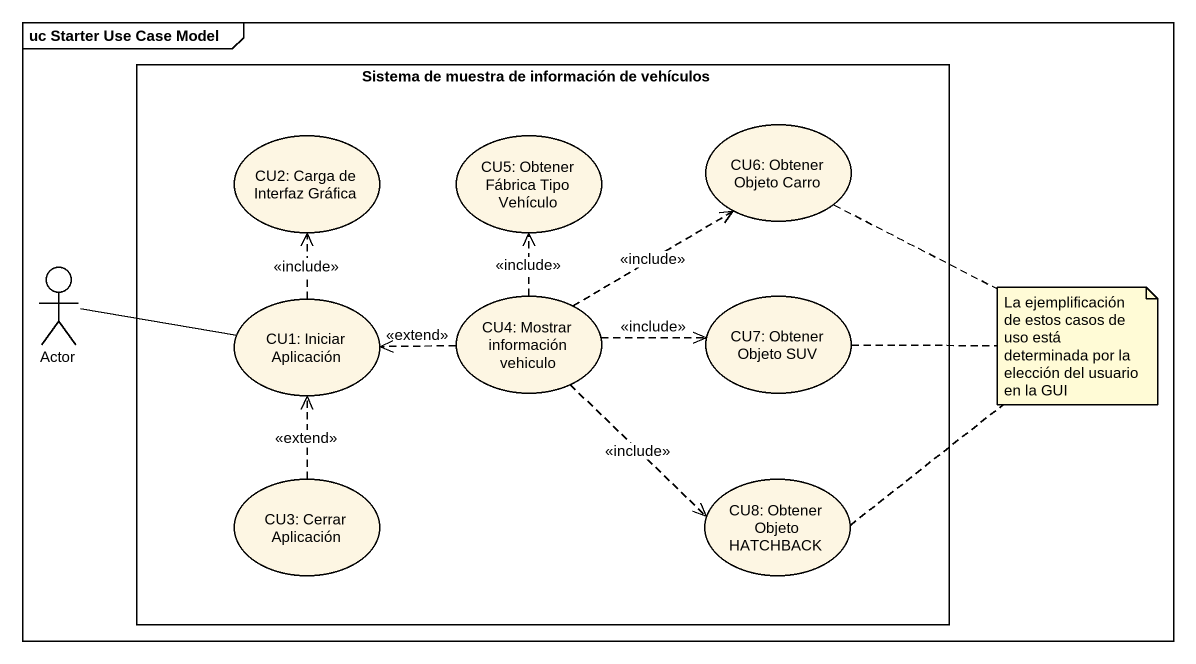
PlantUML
@startuml
mainframe uc Starter Use Case Model
rectangle "Sistema de muestra de información de vehículos" as Sistema_de_muestra_de {
  usecase "CU6: Obtener Objeto Carro" as CU6_Obtener_Objeto_Carro
  usecase "CU2: Carga de Interfaz Gráfica" as CU2_Carga_de_Interfaz
  usecase "CU5: Obtener Fábrica Tipo Vehículo" as CU5_Obtener_Fábrica_Tipo
  usecase "CU1: Iniciar Aplicación" as CU1_Iniciar_Aplicación
  usecase "CU4: Mostrar información vehiculo" as CU4_Mostrar_información
  usecase "CU7: Obtener Objeto SUV" as CU7_Obtener_Objeto_SUV
  usecase "CU3: Cerrar Aplicación" as CU3_Cerrar_Aplicación
  usecase "CU8: Obtener Objeto HATCHBACK" as CU8_Obtener_Objeto_HATCHBACK
}
actor "Actor" as Actor_
Actor_ -right- CU1_Iniciar_Aplicación
CU1_Iniciar_Aplicación .up.> CU2_Carga_de_Interfaz : <<include>>
CU4_Mostrar_información .up.> CU6_Obtener_Objeto_Carro : <<include>>
CU4_Mostrar_información .up.> CU5_Obtener_Fábrica_Tipo : <<include>>
CU4_Mostrar_información .left.> CU1_Iniciar_Aplicación : <<extend>>
CU4_Mostrar_información .right.> CU7_Obtener_Objeto_SUV : <<include>>
CU4_Mostrar_información ..> CU8_Obtener_Objeto_HATCHBACK : <<include>>
CU3_Cerrar_Aplicación .up.> CU1_Iniciar_Aplicación : <<extend>>
note as N1
  La ejemplificación de estos casos de uso está determinada por la elección del usuario en la GUI
end note
N1 .. CU6_Obtener_Objeto_Carro
N1 .. CU7_Obtener_Objeto_SUV
N1 .. CU8_Obtener_Objeto_HATCHBACK
@enduml
